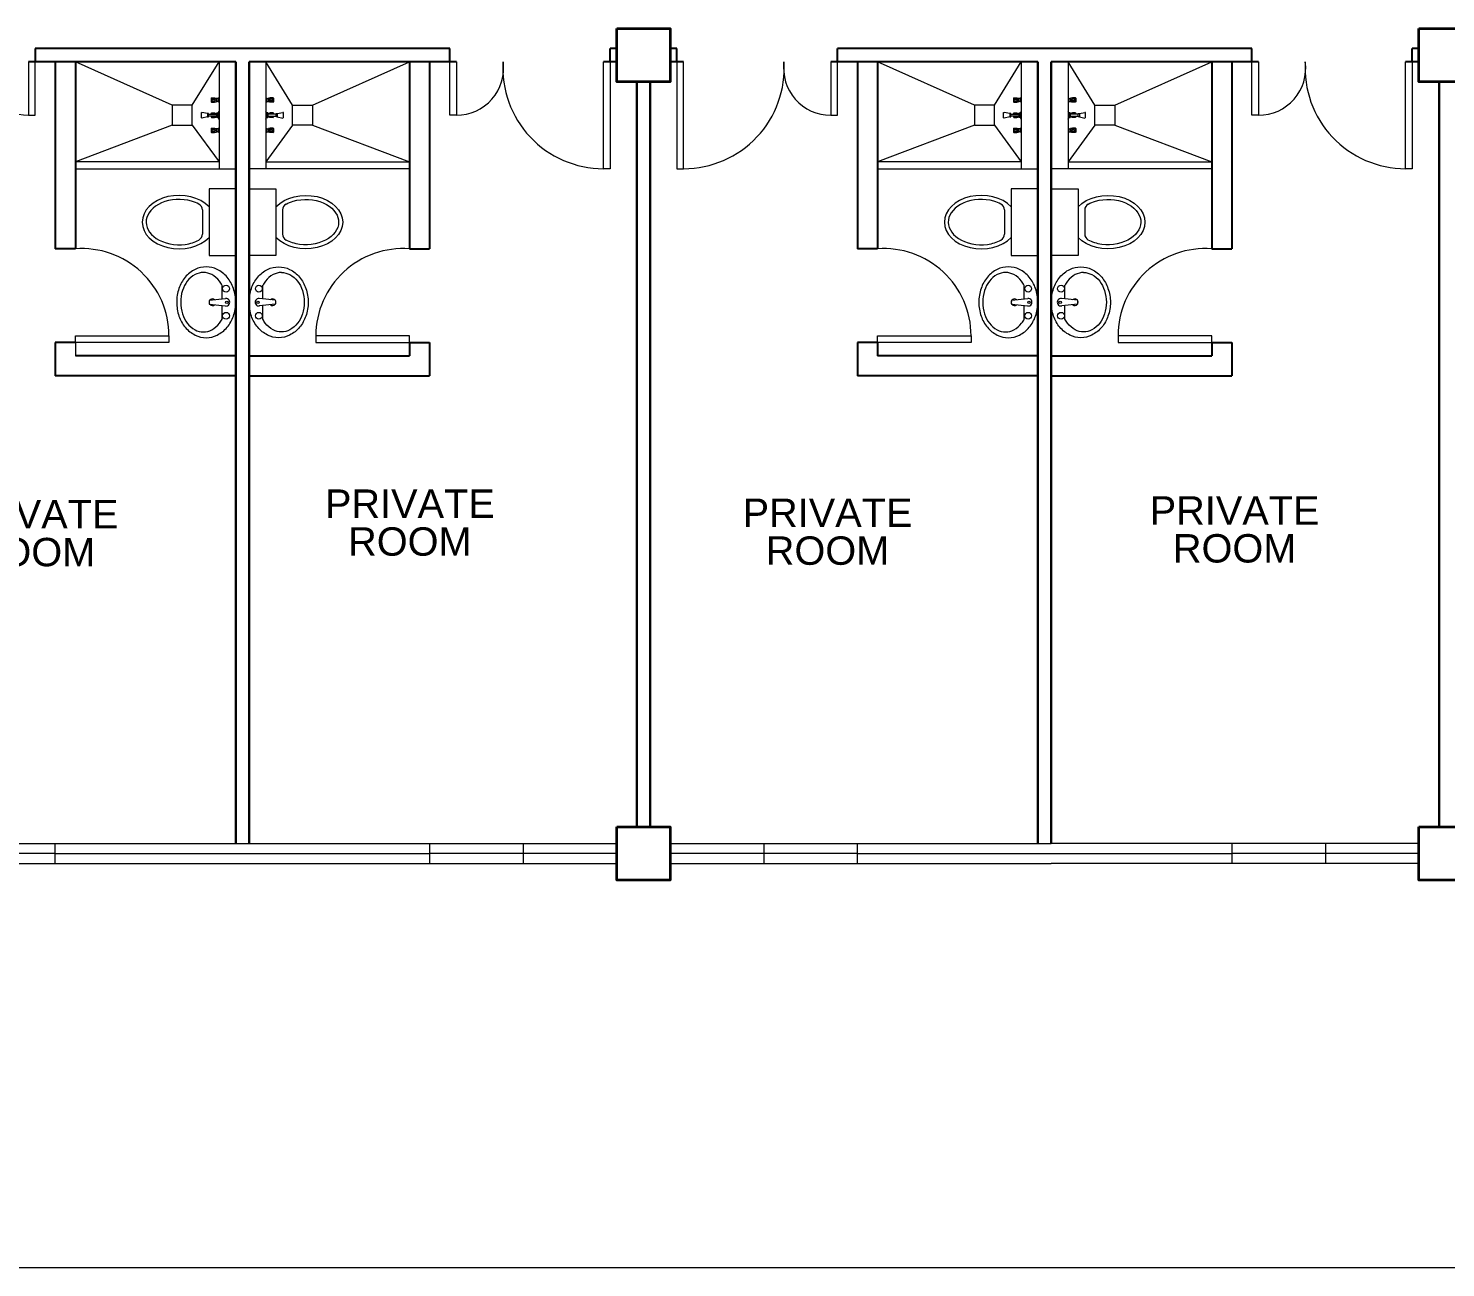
# Model space of a CAD drawing. Header units: millimetres. Extents: x -116 to 421, y 1 to 342.
# Drawn here: x -70.88 to -60.28, y 241.28 to 250.56 of the extents above; entities that cross this region are included whole.
import ezdxf

# ---------------------------------------------------------------- set-up
doc = ezdxf.new("R2010")
doc.units = ezdxf.units.MM
doc.header["$MEASUREMENT"] = 0
doc.layers.add('label', color=7, linetype='Continuous')
doc.styles.add('SWISSLT175', font='swissl.ttf', dxfattribs={"height": 0.175})

msp = doc.modelspace()

# ---------------------------------------------------------------- linework, layer by layer
at = {"color": 8, "lineweight": 25}
for p, q in [((-67.728, 250.409), (-70.828, 250.409)), ((-70.828, 250.409), (-70.828, 250.309)), ((-67.728, 250.309), (-67.728, 250.409)), ((-66.478, 250.409), (-66.528, 250.409)), ((-66.528, 250.309), (-66.528, 250.409)), ((-66.028, 250.409), (-66.078, 250.409)), ((-66.028, 250.309), (-66.028, 250.409)), ((-63.228, 250.409), (-64.828, 250.409)), ((-64.828, 250.309), (-64.828, 250.409)), ((-61.728, 250.409), (-63.328, 250.409)), ((-61.728, 250.309), (-61.728, 250.409)), ((-60.478, 250.409), (-60.528, 250.409)), ((-60.528, 250.309), (-60.528, 250.409)), ((-69.328, 250.309), (-70.878, 250.309)), ((-69.328, 244.459), (-69.328, 250.309)), ((-69.328, 250.309), (-69.328, 244.459)), ((-69.228, 244.459), (-69.228, 250.309)), ((-69.228, 250.309), (-69.228, 244.459)), ((-67.678, 250.309), (-69.228, 250.309)), ((-66.478, 250.309), (-66.578, 250.309)), ((-65.978, 250.309), (-66.078, 250.309)), ((-63.328, 250.309), (-64.878, 250.309)), ((-63.328, 244.459), (-63.328, 250.309)), ((-63.328, 250.309), (-63.328, 244.459)), ((-63.228, 244.459), (-63.228, 250.309)), ((-63.228, 250.309), (-63.228, 244.459)), ((-61.678, 250.309), (-63.228, 250.309)), ((-60.478, 250.309), (-60.578, 250.309)), ((-66.328, 244.584), (-66.328, 250.159)), ((-66.328, 250.159), (-66.328, 244.584)), ((-66.228, 244.584), (-66.228, 250.159)), ((-66.228, 250.159), (-66.228, 244.584)), ((-60.328, 244.584), (-60.328, 250.159)), ((-60.328, 250.159), (-60.328, 244.584)), ((-69.328, 247.924), (-69.328, 249.874))]:
    msp.add_line(p, q, dxfattribs=at)
at = {"color": 8, "lineweight": 25, "ltscale": 0.3}
for p, q in [((-70.678, 250.309), (-70.678, 248.909)), ((-70.528, 250.309), (-70.528, 248.909)), ((-68.028, 250.309), (-68.028, 248.909)), ((-67.878, 250.309), (-67.878, 248.909)), ((-64.678, 250.309), (-64.678, 248.909)), ((-64.528, 250.309), (-64.528, 248.909)), ((-62.028, 250.309), (-62.028, 248.909)), ((-61.878, 250.309), (-61.878, 248.909)), ((-70.528, 248.909), (-70.678, 248.909)), ((-68.028, 248.909), (-67.878, 248.909)), ((-64.528, 248.909), (-64.678, 248.909)), ((-62.028, 248.909), (-61.878, 248.909)), ((-70.678, 248.209), (-70.678, 247.959)), ((-70.528, 248.209), (-70.678, 248.209)), ((-68.028, 248.209), (-68.028, 248.109)), ((-68.028, 248.209), (-67.878, 248.209)), ((-67.878, 248.209), (-67.878, 247.959)), ((-64.678, 248.209), (-64.678, 247.959)), ((-64.528, 248.209), (-64.678, 248.209)), ((-64.528, 248.209), (-64.528, 248.109)), ((-62.028, 248.209), (-62.028, 248.109)), ((-62.028, 248.209), (-61.878, 248.209)), ((-61.878, 248.209), (-61.878, 247.959)), ((-69.328, 248.109), (-70.528, 248.109)), ((-69.228, 248.109), (-68.028, 248.109)), ((-63.328, 248.109), (-64.528, 248.109)), ((-63.228, 248.109), (-62.028, 248.109)), ((-69.328, 247.959), (-70.678, 247.959)), ((-69.228, 247.959), (-67.878, 247.959)), ((-63.328, 247.959), (-64.678, 247.959)), ((-63.228, 247.959), (-61.878, 247.959))]:
    msp.add_line(p, q, dxfattribs=at)
at = {"color": 8, "lineweight": 9}
for p, q in [((-69.453, 250.309), (-70.528, 250.309)), ((-69.453, 250.309), (-69.453, 249.509)), ((-69.103, 250.309), (-69.103, 249.509)), ((-63.453, 250.309), (-63.453, 249.509)), ((-63.103, 250.309), (-63.103, 249.509)), ((-69.512, 250.036), (-69.512, 250.01)), ((-69.512, 250.036), (-69.511, 250.036)), ((-69.512, 250.01), (-69.511, 250.01)), ((-69.511, 250.036), (-69.509, 250.04)), ((-69.511, 250.036), (-69.511, 250.01)), ((-69.511, 250.01), (-69.509, 250.006)), ((-69.509, 250.04), (-69.509, 250.006)), ((-69.509, 250.04), (-69.487, 250.04)), ((-69.509, 250.006), (-69.487, 250.006)), ((-69.5, 250.036), (-69.488, 250.036)), ((-69.5, 250.029), (-69.488, 250.029)), ((-69.5, 250.017), (-69.488, 250.017)), ((-69.5, 250.01), (-69.488, 250.01)), ((-69.487, 250.04), (-69.483, 250.037)), ((-69.487, 250.036), (-69.487, 250.029)), ((-69.487, 250.01), (-69.487, 250.017)), ((-69.487, 250.006), (-69.483, 250.009)), ((-69.481, 250.037), (-69.475, 250.037)), ((-69.481, 250.009), (-69.475, 250.009)), ((-69.475, 250.037), (-69.473, 250.036)), ((-69.475, 250.037), (-69.475, 250.009)), ((-69.475, 250.009), (-69.473, 250.01)), ((-69.473, 250.036), (-69.473, 250.01)), ((-69.461, 250.034), (-69.473, 250.034)), ((-69.461, 250.012), (-69.473, 250.012)), ((-69.454, 250.04), (-69.461, 250.037)), ((-69.461, 250.037), (-69.461, 250.009)), ((-69.454, 250.006), (-69.461, 250.009)), ((-69.454, 250.04), (-69.454, 250.006)), ((-69.454, 250.04), (-69.453, 250.04)), ((-69.454, 250.006), (-69.453, 250.006)), ((-69.453, 250.04), (-69.453, 250.006)), ((-69.103, 250.04), (-69.103, 250.006)), ((-69.103, 250.04), (-69.103, 250.006)), ((-69.103, 250.04), (-69.096, 250.037)), ((-69.103, 250.04), (-69.103, 250.04)), ((-69.103, 250.006), (-69.096, 250.009)), ((-69.103, 250.006), (-69.103, 250.006)), ((-69.096, 250.037), (-69.096, 250.009)), ((-69.096, 250.034), (-69.084, 250.034)), ((-69.096, 250.012), (-69.084, 250.012)), ((-69.082, 250.037), (-69.084, 250.036)), ((-69.084, 250.036), (-69.084, 250.01)), ((-69.082, 250.009), (-69.084, 250.01)), ((-69.082, 250.037), (-69.082, 250.009)), ((-69.076, 250.037), (-69.082, 250.037)), ((-69.076, 250.009), (-69.082, 250.009)), ((-69.07, 250.04), (-69.074, 250.037)), ((-69.07, 250.006), (-69.074, 250.009)), ((-69.048, 250.04), (-69.07, 250.04)), ((-69.07, 250.036), (-69.07, 250.029)), ((-69.07, 250.01), (-69.07, 250.017)), ((-69.048, 250.006), (-69.07, 250.006)), ((-69.057, 250.036), (-69.069, 250.036)), ((-69.057, 250.029), (-69.069, 250.029)), ((-69.057, 250.017), (-69.069, 250.017)), ((-69.057, 250.01), (-69.069, 250.01)), ((-69.048, 250.04), (-69.048, 250.006)), ((-69.046, 250.036), (-69.048, 250.04)), ((-69.046, 250.01), (-69.048, 250.006)), ((-69.046, 250.036), (-69.046, 250.01)), ((-69.045, 250.036), (-69.046, 250.036)), ((-69.045, 250.01), (-69.046, 250.01)), ((-69.045, 250.036), (-69.045, 250.01)), ((-63.512, 250.036), (-63.512, 250.01)), ((-63.512, 250.036), (-63.511, 250.036)), ((-63.512, 250.01), (-63.511, 250.01)), ((-63.511, 250.036), (-63.509, 250.04)), ((-63.511, 250.036), (-63.511, 250.01)), ((-63.511, 250.01), (-63.509, 250.006)), ((-63.509, 250.04), (-63.509, 250.006)), ((-63.509, 250.04), (-63.487, 250.04)), ((-63.509, 250.006), (-63.487, 250.006)), ((-63.5, 250.036), (-63.488, 250.036)), ((-63.5, 250.029), (-63.488, 250.029)), ((-63.5, 250.017), (-63.488, 250.017)), ((-63.5, 250.01), (-63.488, 250.01)), ((-63.487, 250.04), (-63.483, 250.037)), ((-63.487, 250.036), (-63.487, 250.029)), ((-63.487, 250.01), (-63.487, 250.017)), ((-63.487, 250.006), (-63.483, 250.009)), ((-63.481, 250.037), (-63.475, 250.037)), ((-63.481, 250.009), (-63.475, 250.009)), ((-63.475, 250.037), (-63.473, 250.036)), ((-63.475, 250.037), (-63.475, 250.009)), ((-63.475, 250.009), (-63.473, 250.01)), ((-63.473, 250.036), (-63.473, 250.01)), ((-63.461, 250.034), (-63.473, 250.034)), ((-63.461, 250.012), (-63.473, 250.012)), ((-63.454, 250.04), (-63.461, 250.037)), ((-63.461, 250.037), (-63.461, 250.009)), ((-63.454, 250.006), (-63.461, 250.009)), ((-63.454, 250.04), (-63.454, 250.006)), ((-63.454, 250.04), (-63.453, 250.04)), ((-63.454, 250.006), (-63.453, 250.006)), ((-63.453, 250.04), (-63.453, 250.006)), ((-63.103, 250.04), (-63.103, 250.006)), ((-63.103, 250.04), (-63.103, 250.006)), ((-63.103, 250.04), (-63.096, 250.037)), ((-63.103, 250.04), (-63.103, 250.04)), ((-63.103, 250.006), (-63.096, 250.009)), ((-63.103, 250.006), (-63.103, 250.006)), ((-63.096, 250.037), (-63.096, 250.009)), ((-63.096, 250.034), (-63.084, 250.034)), ((-63.096, 250.012), (-63.084, 250.012)), ((-63.082, 250.037), (-63.084, 250.036)), ((-63.084, 250.036), (-63.084, 250.01)), ((-63.082, 250.009), (-63.084, 250.01)), ((-63.082, 250.037), (-63.082, 250.009)), ((-63.076, 250.037), (-63.082, 250.037)), ((-63.076, 250.009), (-63.082, 250.009)), ((-63.07, 250.04), (-63.074, 250.037)), ((-63.07, 250.006), (-63.074, 250.009)), ((-63.048, 250.04), (-63.07, 250.04)), ((-63.07, 250.036), (-63.07, 250.029)), ((-63.07, 250.01), (-63.07, 250.017)), ((-63.048, 250.006), (-63.07, 250.006)), ((-63.057, 250.036), (-63.069, 250.036)), ((-63.057, 250.029), (-63.069, 250.029)), ((-63.057, 250.017), (-63.069, 250.017)), ((-63.057, 250.01), (-63.069, 250.01)), ((-63.048, 250.04), (-63.048, 250.006)), ((-63.046, 250.036), (-63.048, 250.04)), ((-63.046, 250.01), (-63.048, 250.006)), ((-63.046, 250.036), (-63.046, 250.01)), ((-63.045, 250.036), (-63.046, 250.036)), ((-63.045, 250.01), (-63.046, 250.01)), ((-63.045, 250.036), (-63.045, 250.01)), ((-69.585, 249.89), (-69.585, 249.929)), ((-69.539, 249.922), (-69.581, 249.93)), ((-69.539, 249.897), (-69.581, 249.888)), ((-69.531, 249.922), (-69.539, 249.922)), ((-69.539, 249.922), (-69.539, 249.897)), ((-69.539, 249.922), (-69.539, 249.897)), ((-69.539, 249.897), (-69.531, 249.897)), ((-69.531, 249.897), (-69.531, 249.922)), ((-69.531, 249.917), (-69.469, 249.917)), ((-69.469, 249.902), (-69.531, 249.902)), ((-69.512, 249.922), (-69.512, 249.917)), ((-69.512, 249.922), (-69.511, 249.922)), ((-69.512, 249.902), (-69.512, 249.896)), ((-69.512, 249.896), (-69.511, 249.896)), ((-69.511, 249.922), (-69.509, 249.926)), ((-69.511, 249.922), (-69.511, 249.917)), ((-69.511, 249.902), (-69.511, 249.896)), ((-69.511, 249.896), (-69.509, 249.893)), ((-69.509, 249.926), (-69.509, 249.917)), ((-69.509, 249.926), (-69.487, 249.926)), ((-69.509, 249.902), (-69.509, 249.893)), ((-69.509, 249.893), (-69.487, 249.893)), ((-69.5, 249.922), (-69.488, 249.922)), ((-69.5, 249.896), (-69.488, 249.896)), ((-69.487, 249.926), (-69.483, 249.924)), ((-69.487, 249.923), (-69.487, 249.917)), ((-69.487, 249.896), (-69.487, 249.902)), ((-69.487, 249.893), (-69.483, 249.895)), ((-69.481, 249.923), (-69.475, 249.923)), ((-69.481, 249.895), (-69.475, 249.895)), ((-69.475, 249.923), (-69.475, 249.917)), ((-69.475, 249.923), (-69.473, 249.923)), ((-69.475, 249.902), (-69.475, 249.895)), ((-69.475, 249.895), (-69.473, 249.896)), ((-69.473, 249.923), (-69.473, 249.917)), ((-69.469, 249.921), (-69.473, 249.921)), ((-69.473, 249.902), (-69.473, 249.896)), ((-69.469, 249.898), (-69.473, 249.898)), ((-69.469, 249.892), (-69.469, 249.927)), ((-69.469, 249.927), (-69.459, 249.927)), ((-69.469, 249.917), (-69.469, 249.902)), ((-69.459, 249.892), (-69.469, 249.892)), ((-69.459, 249.927), (-69.453, 249.938)), ((-69.459, 249.892), (-69.459, 249.927)), ((-69.459, 249.927), (-69.459, 249.892)), ((-69.453, 249.88), (-69.459, 249.892)), ((-69.453, 249.938), (-69.453, 249.88)), ((-69.098, 249.927), (-69.103, 249.938)), ((-69.103, 249.938), (-69.103, 249.88)), ((-69.103, 249.88), (-69.098, 249.892)), ((-69.098, 249.892), (-69.098, 249.927)), ((-69.088, 249.927), (-69.098, 249.927)), ((-69.098, 249.927), (-69.098, 249.892)), ((-69.098, 249.892), (-69.088, 249.892)), ((-69.088, 249.892), (-69.088, 249.927)), ((-69.088, 249.921), (-69.084, 249.921)), ((-69.026, 249.917), (-69.088, 249.917)), ((-69.088, 249.917), (-69.088, 249.902)), ((-69.088, 249.902), (-69.026, 249.902)), ((-69.088, 249.898), (-69.084, 249.898)), ((-69.084, 249.923), (-69.084, 249.917)), ((-69.082, 249.923), (-69.084, 249.923)), ((-69.084, 249.902), (-69.084, 249.896)), ((-69.082, 249.895), (-69.084, 249.896)), ((-69.082, 249.923), (-69.082, 249.917)), ((-69.076, 249.923), (-69.082, 249.923)), ((-69.082, 249.902), (-69.082, 249.895)), ((-69.076, 249.895), (-69.082, 249.895)), ((-69.07, 249.926), (-69.074, 249.924)), ((-69.07, 249.893), (-69.074, 249.895)), ((-69.048, 249.926), (-69.07, 249.926)), ((-69.07, 249.923), (-69.07, 249.917)), ((-69.07, 249.896), (-69.07, 249.902)), ((-69.048, 249.893), (-69.07, 249.893)), ((-69.057, 249.922), (-69.069, 249.922)), ((-69.057, 249.896), (-69.069, 249.896)), ((-69.048, 249.926), (-69.048, 249.917)), ((-69.046, 249.922), (-69.048, 249.926)), ((-69.048, 249.902), (-69.048, 249.893)), ((-69.046, 249.896), (-69.048, 249.893)), ((-69.046, 249.922), (-69.046, 249.917)), ((-69.045, 249.922), (-69.046, 249.922)), ((-69.046, 249.902), (-69.046, 249.896)), ((-69.045, 249.896), (-69.046, 249.896)), ((-69.045, 249.922), (-69.045, 249.917)), ((-69.045, 249.902), (-69.045, 249.896)), ((-69.026, 249.922), (-69.018, 249.922)), ((-69.026, 249.897), (-69.026, 249.922)), ((-69.018, 249.897), (-69.026, 249.897)), ((-69.018, 249.922), (-68.976, 249.93)), ((-69.018, 249.922), (-69.018, 249.897)), ((-69.018, 249.922), (-69.018, 249.897)), ((-69.018, 249.897), (-68.976, 249.888)), ((-68.972, 249.89), (-68.972, 249.929)), ((-63.585, 249.89), (-63.585, 249.929)), ((-63.539, 249.922), (-63.581, 249.93)), ((-63.539, 249.897), (-63.581, 249.888)), ((-63.531, 249.922), (-63.539, 249.922)), ((-63.539, 249.922), (-63.539, 249.897)), ((-63.539, 249.922), (-63.539, 249.897)), ((-63.539, 249.897), (-63.531, 249.897)), ((-63.531, 249.897), (-63.531, 249.922)), ((-63.531, 249.917), (-63.469, 249.917)), ((-63.469, 249.902), (-63.531, 249.902)), ((-63.512, 249.922), (-63.512, 249.917)), ((-63.512, 249.922), (-63.511, 249.922)), ((-63.512, 249.902), (-63.512, 249.896)), ((-63.512, 249.896), (-63.511, 249.896)), ((-63.511, 249.922), (-63.509, 249.926)), ((-63.511, 249.922), (-63.511, 249.917)), ((-63.511, 249.902), (-63.511, 249.896)), ((-63.511, 249.896), (-63.509, 249.893)), ((-63.509, 249.926), (-63.509, 249.917)), ((-63.509, 249.926), (-63.487, 249.926)), ((-63.509, 249.902), (-63.509, 249.893)), ((-63.509, 249.893), (-63.487, 249.893)), ((-63.5, 249.922), (-63.488, 249.922)), ((-63.5, 249.896), (-63.488, 249.896)), ((-63.487, 249.926), (-63.483, 249.924)), ((-63.487, 249.923), (-63.487, 249.917)), ((-63.487, 249.896), (-63.487, 249.902)), ((-63.487, 249.893), (-63.483, 249.895)), ((-63.481, 249.923), (-63.475, 249.923)), ((-63.481, 249.895), (-63.475, 249.895)), ((-63.475, 249.923), (-63.475, 249.917)), ((-63.475, 249.923), (-63.473, 249.923)), ((-63.475, 249.902), (-63.475, 249.895)), ((-63.475, 249.895), (-63.473, 249.896)), ((-63.473, 249.923), (-63.473, 249.917)), ((-63.469, 249.921), (-63.473, 249.921)), ((-63.473, 249.902), (-63.473, 249.896)), ((-63.469, 249.898), (-63.473, 249.898)), ((-63.469, 249.892), (-63.469, 249.927)), ((-63.469, 249.927), (-63.459, 249.927)), ((-63.469, 249.917), (-63.469, 249.902)), ((-63.459, 249.892), (-63.469, 249.892)), ((-63.459, 249.927), (-63.453, 249.938)), ((-63.459, 249.892), (-63.459, 249.927)), ((-63.459, 249.927), (-63.459, 249.892)), ((-63.453, 249.88), (-63.459, 249.892)), ((-63.453, 249.938), (-63.453, 249.88)), ((-63.098, 249.927), (-63.103, 249.938)), ((-63.103, 249.938), (-63.103, 249.88)), ((-63.103, 249.88), (-63.098, 249.892)), ((-63.098, 249.892), (-63.098, 249.927)), ((-63.088, 249.927), (-63.098, 249.927)), ((-63.098, 249.927), (-63.098, 249.892)), ((-63.098, 249.892), (-63.088, 249.892)), ((-63.088, 249.892), (-63.088, 249.927)), ((-63.088, 249.921), (-63.084, 249.921)), ((-63.026, 249.917), (-63.088, 249.917)), ((-63.088, 249.917), (-63.088, 249.902)), ((-63.088, 249.902), (-63.026, 249.902)), ((-63.088, 249.898), (-63.084, 249.898)), ((-63.084, 249.923), (-63.084, 249.917)), ((-63.082, 249.923), (-63.084, 249.923)), ((-63.084, 249.902), (-63.084, 249.896)), ((-63.082, 249.895), (-63.084, 249.896)), ((-63.082, 249.923), (-63.082, 249.917)), ((-63.076, 249.923), (-63.082, 249.923)), ((-63.082, 249.902), (-63.082, 249.895)), ((-63.076, 249.895), (-63.082, 249.895)), ((-63.07, 249.926), (-63.074, 249.924)), ((-63.07, 249.893), (-63.074, 249.895)), ((-63.048, 249.926), (-63.07, 249.926)), ((-63.07, 249.923), (-63.07, 249.917)), ((-63.07, 249.896), (-63.07, 249.902)), ((-63.048, 249.893), (-63.07, 249.893)), ((-63.057, 249.922), (-63.069, 249.922)), ((-63.057, 249.896), (-63.069, 249.896)), ((-63.048, 249.926), (-63.048, 249.917)), ((-63.046, 249.922), (-63.048, 249.926)), ((-63.048, 249.902), (-63.048, 249.893)), ((-63.046, 249.896), (-63.048, 249.893)), ((-63.046, 249.922), (-63.046, 249.917)), ((-63.045, 249.922), (-63.046, 249.922)), ((-63.046, 249.902), (-63.046, 249.896)), ((-63.045, 249.896), (-63.046, 249.896)), ((-63.045, 249.922), (-63.045, 249.917)), ((-63.045, 249.902), (-63.045, 249.896)), ((-63.026, 249.922), (-63.018, 249.922)), ((-63.026, 249.897), (-63.026, 249.922)), ((-63.018, 249.897), (-63.026, 249.897)), ((-63.018, 249.922), (-62.976, 249.93)), ((-63.018, 249.922), (-63.018, 249.897)), ((-63.018, 249.922), (-63.018, 249.897)), ((-63.018, 249.897), (-62.976, 249.888)), ((-62.972, 249.89), (-62.972, 249.929)), ((-69.512, 249.809), (-69.511, 249.809)), ((-69.512, 249.809), (-69.512, 249.783)), ((-69.512, 249.783), (-69.511, 249.783)), ((-69.511, 249.809), (-69.509, 249.812)), ((-69.511, 249.809), (-69.511, 249.783)), ((-69.511, 249.783), (-69.509, 249.779)), ((-69.509, 249.812), (-69.487, 249.812)), ((-69.509, 249.812), (-69.509, 249.779)), ((-69.509, 249.779), (-69.487, 249.779)), ((-69.5, 249.809), (-69.488, 249.809)), ((-69.5, 249.802), (-69.488, 249.802)), ((-69.5, 249.79), (-69.488, 249.79)), ((-69.5, 249.783), (-69.488, 249.783)), ((-69.487, 249.812), (-69.483, 249.81)), ((-69.487, 249.809), (-69.487, 249.802)), ((-69.487, 249.782), (-69.487, 249.79)), ((-69.487, 249.779), (-69.483, 249.781)), ((-69.481, 249.81), (-69.475, 249.81)), ((-69.481, 249.782), (-69.475, 249.782)), ((-69.475, 249.81), (-69.475, 249.782)), ((-69.475, 249.81), (-69.473, 249.809)), ((-69.475, 249.782), (-69.473, 249.782)), ((-69.473, 249.809), (-69.473, 249.782)), ((-69.461, 249.807), (-69.473, 249.807)), ((-69.461, 249.784), (-69.473, 249.784)), ((-69.454, 249.813), (-69.461, 249.809)), ((-69.461, 249.809), (-69.461, 249.782)), ((-69.454, 249.779), (-69.461, 249.782)), ((-69.454, 249.813), (-69.453, 249.813)), ((-69.454, 249.813), (-69.454, 249.779)), ((-69.454, 249.779), (-69.453, 249.779)), ((-69.453, 249.813), (-69.453, 249.779)), ((-69.103, 249.813), (-69.103, 249.813)), ((-69.103, 249.813), (-69.096, 249.809)), ((-69.103, 249.813), (-69.103, 249.779)), ((-69.103, 249.813), (-69.103, 249.779)), ((-69.103, 249.779), (-69.096, 249.782)), ((-69.103, 249.779), (-69.103, 249.779)), ((-69.096, 249.809), (-69.096, 249.782)), ((-69.096, 249.807), (-69.084, 249.807)), ((-69.096, 249.784), (-69.084, 249.784)), ((-69.082, 249.81), (-69.084, 249.809)), ((-69.084, 249.809), (-69.084, 249.782)), ((-69.082, 249.782), (-69.084, 249.782)), ((-69.076, 249.81), (-69.082, 249.81)), ((-69.082, 249.81), (-69.082, 249.782)), ((-69.076, 249.782), (-69.082, 249.782)), ((-69.07, 249.812), (-69.074, 249.81)), ((-69.07, 249.779), (-69.074, 249.781)), ((-69.048, 249.812), (-69.07, 249.812)), ((-69.07, 249.809), (-69.07, 249.802)), ((-69.07, 249.782), (-69.07, 249.79)), ((-69.048, 249.779), (-69.07, 249.779)), ((-69.057, 249.809), (-69.069, 249.809)), ((-69.057, 249.802), (-69.069, 249.802)), ((-69.057, 249.79), (-69.069, 249.79)), ((-69.057, 249.783), (-69.069, 249.783)), ((-69.046, 249.809), (-69.048, 249.812)), ((-69.048, 249.812), (-69.048, 249.779)), ((-69.046, 249.783), (-69.048, 249.779)), ((-69.045, 249.809), (-69.046, 249.809)), ((-69.046, 249.809), (-69.046, 249.783)), ((-69.045, 249.783), (-69.046, 249.783)), ((-69.045, 249.809), (-69.045, 249.783)), ((-63.512, 249.809), (-63.511, 249.809)), ((-63.512, 249.809), (-63.512, 249.783)), ((-63.512, 249.783), (-63.511, 249.783)), ((-63.511, 249.809), (-63.509, 249.812)), ((-63.511, 249.809), (-63.511, 249.783)), ((-63.511, 249.783), (-63.509, 249.779)), ((-63.509, 249.812), (-63.487, 249.812)), ((-63.509, 249.812), (-63.509, 249.779)), ((-63.509, 249.779), (-63.487, 249.779)), ((-63.5, 249.809), (-63.488, 249.809)), ((-63.5, 249.802), (-63.488, 249.802)), ((-63.5, 249.79), (-63.488, 249.79)), ((-63.5, 249.783), (-63.488, 249.783)), ((-63.487, 249.812), (-63.483, 249.81)), ((-63.487, 249.809), (-63.487, 249.802)), ((-63.487, 249.782), (-63.487, 249.79)), ((-63.487, 249.779), (-63.483, 249.781)), ((-63.481, 249.81), (-63.475, 249.81)), ((-63.481, 249.782), (-63.475, 249.782)), ((-63.475, 249.81), (-63.475, 249.782)), ((-63.475, 249.81), (-63.473, 249.809)), ((-63.475, 249.782), (-63.473, 249.782)), ((-63.473, 249.809), (-63.473, 249.782)), ((-63.461, 249.807), (-63.473, 249.807)), ((-63.461, 249.784), (-63.473, 249.784)), ((-63.454, 249.813), (-63.461, 249.809)), ((-63.461, 249.809), (-63.461, 249.782)), ((-63.454, 249.779), (-63.461, 249.782)), ((-63.454, 249.813), (-63.453, 249.813)), ((-63.454, 249.813), (-63.454, 249.779)), ((-63.454, 249.779), (-63.453, 249.779)), ((-63.453, 249.813), (-63.453, 249.779)), ((-63.103, 249.813), (-63.103, 249.813)), ((-63.103, 249.813), (-63.096, 249.809)), ((-63.103, 249.813), (-63.103, 249.779)), ((-63.103, 249.813), (-63.103, 249.779)), ((-63.103, 249.779), (-63.096, 249.782)), ((-63.103, 249.779), (-63.103, 249.779)), ((-63.096, 249.809), (-63.096, 249.782)), ((-63.096, 249.807), (-63.084, 249.807)), ((-63.096, 249.784), (-63.084, 249.784)), ((-63.082, 249.81), (-63.084, 249.809)), ((-63.084, 249.809), (-63.084, 249.782)), ((-63.082, 249.782), (-63.084, 249.782)), ((-63.076, 249.81), (-63.082, 249.81)), ((-63.082, 249.81), (-63.082, 249.782)), ((-63.076, 249.782), (-63.082, 249.782)), ((-63.07, 249.812), (-63.074, 249.81)), ((-63.07, 249.779), (-63.074, 249.781)), ((-63.048, 249.812), (-63.07, 249.812)), ((-63.07, 249.809), (-63.07, 249.802)), ((-63.07, 249.782), (-63.07, 249.79)), ((-63.048, 249.779), (-63.07, 249.779)), ((-63.057, 249.809), (-63.069, 249.809)), ((-63.057, 249.802), (-63.069, 249.802)), ((-63.057, 249.79), (-63.069, 249.79)), ((-63.057, 249.783), (-63.069, 249.783)), ((-63.046, 249.809), (-63.048, 249.812)), ((-63.048, 249.812), (-63.048, 249.779)), ((-63.046, 249.783), (-63.048, 249.779)), ((-63.045, 249.809), (-63.046, 249.809)), ((-63.046, 249.809), (-63.046, 249.783)), ((-63.045, 249.783), (-63.046, 249.783)), ((-63.045, 249.809), (-63.045, 249.783)), ((-69.328, 249.359), (-69.528, 249.359)), ((-69.528, 249.359), (-69.528, 248.859)), ((-69.328, 248.859), (-69.328, 249.359)), ((-69.228, 249.359), (-69.028, 249.359)), ((-69.228, 248.859), (-69.228, 249.359)), ((-69.028, 249.359), (-69.028, 248.859)), ((-63.328, 249.359), (-63.528, 249.359)), ((-63.528, 249.359), (-63.528, 248.859)), ((-63.328, 248.859), (-63.328, 249.359)), ((-63.228, 249.359), (-63.028, 249.359)), ((-63.228, 248.859), (-63.228, 249.359)), ((-63.028, 249.359), (-63.028, 248.859)), ((-69.578, 249.2), (-69.578, 249.019)), ((-68.978, 249.2), (-68.978, 249.019)), ((-63.578, 249.2), (-63.578, 249.019)), ((-62.978, 249.2), (-62.978, 249.019)), ((-69.528, 248.859), (-69.328, 248.859)), ((-69.028, 248.859), (-69.228, 248.859)), ((-63.528, 248.859), (-63.328, 248.859)), ((-63.028, 248.859), (-63.228, 248.859)), ((-69.43, 248.534), (-69.43, 248.636)), ((-69.126, 248.534), (-69.126, 248.636)), ((-63.43, 248.534), (-63.43, 248.636)), ((-63.126, 248.534), (-63.126, 248.636)), ((-69.526, 248.524), (-69.404, 248.537)), ((-69.526, 248.495), (-69.404, 248.482)), ((-69.03, 248.524), (-69.152, 248.537)), ((-69.03, 248.495), (-69.152, 248.482)), ((-63.526, 248.524), (-63.404, 248.537)), ((-63.526, 248.495), (-63.404, 248.482)), ((-63.228, 248.559), (-63.228, 246.459)), ((-63.03, 248.524), (-63.152, 248.537)), ((-63.03, 248.495), (-63.152, 248.482)), ((-72.078, 244.459), (-69.328, 244.459)), ((-70.678, 244.384), (-72.078, 244.384)), ((-70.678, 244.309), (-70.678, 244.459)), ((-70.678, 244.384), (-67.878, 244.384)), ((-69.328, 244.459), (-69.228, 244.459)), ((-69.228, 244.459), (-66.478, 244.459)), ((-67.878, 244.459), (-67.878, 244.309)), ((-66.478, 244.384), (-67.878, 244.384)), ((-67.178, 244.459), (-67.178, 244.309)), ((-66.478, 244.309), (-66.478, 244.459)), ((-66.078, 244.459), (-63.328, 244.459)), ((-66.078, 244.459), (-66.078, 244.309)), ((-64.678, 244.384), (-66.078, 244.384)), ((-65.378, 244.459), (-65.378, 244.309)), ((-64.678, 244.309), (-64.678, 244.459)), ((-64.678, 244.384), (-61.878, 244.384)), ((-63.328, 244.459), (-63.228, 244.459)), ((-60.478, 244.459), (-63.228, 244.459)), ((-61.878, 244.459), (-61.878, 244.309)), ((-60.478, 244.384), (-61.878, 244.384)), ((-61.178, 244.459), (-61.178, 244.309)), ((-60.478, 244.309), (-60.478, 244.459)), ((-72.078, 244.309), (-69.228, 244.309)), ((-69.328, 244.309), (-66.478, 244.309)), ((-66.078, 244.309), (-63.228, 244.309)), ((-60.478, 244.309), (-63.228, 244.309)), ((-56.728, 241.284), (-72.053, 241.284))]:
    msp.add_line(p, q, dxfattribs=at)
at = {"color": 8, "lineweight": 9, "ltscale": 0.3}
for p, q in [((-69.803, 249.984), (-70.528, 250.309)), ((-69.653, 249.984), (-69.453, 250.309)), ((-68.903, 249.984), (-69.103, 250.309)), ((-68.753, 249.984), (-68.028, 250.309)), ((-63.803, 249.984), (-64.528, 250.309)), ((-63.653, 249.984), (-63.453, 250.309)), ((-62.903, 249.984), (-63.103, 250.309)), ((-62.753, 249.984), (-62.028, 250.309)), ((-69.803, 249.834), (-70.528, 249.559)), ((-69.653, 249.834), (-69.453, 249.559)), ((-68.903, 249.834), (-69.103, 249.559)), ((-68.753, 249.834), (-68.028, 249.559)), ((-63.803, 249.834), (-64.528, 249.559)), ((-63.653, 249.834), (-63.453, 249.559)), ((-62.903, 249.834), (-63.103, 249.559)), ((-62.753, 249.834), (-62.028, 249.559))]:
    msp.add_line(p, q, dxfattribs=at)
at = {"color": 8, "lineweight": 13, "ltscale": 0.3}
msp.add_line((-70.528, 248.209), (-70.528, 248.109), dxfattribs=at)
at = {"color": 8, "lineweight": 35}
for points in [[(-66.478, 250.559), (-66.078, 250.559), (-66.078, 250.159), (-66.478, 250.159)], [(-60.478, 250.559), (-60.078, 250.559), (-60.078, 250.159), (-60.478, 250.159)], [(-66.478, 244.584), (-66.078, 244.584), (-66.078, 244.184), (-66.478, 244.184)], [(-60.478, 244.584), (-60.078, 244.584), (-60.078, 244.184), (-60.478, 244.184)]]:
    msp.add_lwpolyline(points, close=True, dxfattribs=at)
at = {"color": 8, "lineweight": 13, "ltscale": 0.03}
for points in [[(-70.828, 250.309), (-70.878, 250.309), (-70.878, 249.909), (-70.828, 249.909)], [(-67.728, 250.309), (-67.678, 250.309), (-67.678, 249.909), (-67.728, 249.909)], [(-66.578, 250.309), (-66.528, 250.309), (-66.528, 249.509), (-66.578, 249.509)], [(-65.978, 250.309), (-66.028, 250.309), (-66.028, 249.509), (-65.978, 249.509)], [(-64.828, 250.309), (-64.878, 250.309), (-64.878, 249.909), (-64.828, 249.909)], [(-61.728, 250.309), (-61.678, 250.309), (-61.678, 249.909), (-61.728, 249.909)], [(-60.578, 250.309), (-60.528, 250.309), (-60.528, 249.509), (-60.578, 249.509)], [(-70.528, 248.209), (-70.528, 248.259), (-69.828, 248.259), (-69.828, 248.209)], [(-68.028, 248.209), (-68.028, 248.259), (-68.728, 248.259), (-68.728, 248.209)], [(-64.528, 248.209), (-64.528, 248.259), (-63.828, 248.259), (-63.828, 248.209)], [(-62.028, 248.209), (-62.028, 248.259), (-62.728, 248.259), (-62.728, 248.209)]]:
    msp.add_lwpolyline(points, close=True, dxfattribs=at)
at = {"color": 8, "lineweight": 9, "ltscale": 0.03}
for points in [[(-69.653, 249.834), (-69.653, 249.984), (-69.803, 249.984), (-69.803, 249.834)], [(-68.903, 249.834), (-68.903, 249.984), (-68.753, 249.984), (-68.753, 249.834)], [(-63.653, 249.834), (-63.653, 249.984), (-63.803, 249.984), (-63.803, 249.834)], [(-62.903, 249.834), (-62.903, 249.984), (-62.753, 249.984), (-62.753, 249.834)]]:
    msp.add_lwpolyline(points, close=True, dxfattribs=at)
at = {"color": 8, "lineweight": 9, "ltscale": 0.3}
for points in [[(-69.453, 249.559), (-70.528, 249.559), (-70.528, 249.509), (-69.328, 249.509), (-69.328, 249.509)], [(-69.103, 249.559), (-68.028, 249.559), (-68.028, 249.509), (-69.228, 249.509), (-69.228, 249.509)], [(-63.453, 249.559), (-64.528, 249.559), (-64.528, 249.509), (-63.328, 249.509), (-63.328, 249.509)], [(-63.103, 249.559), (-62.028, 249.559), (-62.028, 249.509), (-63.228, 249.509), (-63.228, 249.509)]]:
    msp.add_lwpolyline(points, dxfattribs=at)
at = {"color": 8, "lineweight": 9}
for points in [[(-69.549, 248.774, 0.11576), (-69.632, 248.755, 0.104047), (-69.706, 248.697, 0.090875), (-69.753, 248.613, 0.083344), (-69.77, 248.509, 0.083344), (-69.753, 248.406, 0.090875), (-69.706, 248.322, 0.104047), (-69.632, 248.264, 0.11576), (-69.549, 248.244, 0.11576), (-69.467, 248.264, 0.104047), (-69.393, 248.322, 0.090875), (-69.346, 248.406, 0.083344), (-69.328, 248.509, 0.083344), (-69.346, 248.613, 0.090875), (-69.393, 248.697, 0.104047), (-69.467, 248.755, 0.11576)], [(-69.007, 248.774, -0.11576), (-68.925, 248.755, -0.104047), (-68.851, 248.697, -0.090875), (-68.804, 248.613, -0.083344), (-68.786, 248.509, -0.083344), (-68.804, 248.406, -0.090875), (-68.851, 248.322, -0.104047), (-68.925, 248.264, -0.11576), (-69.007, 248.244, -0.11576), (-69.09, 248.264, -0.104047), (-69.164, 248.322, -0.090875), (-69.211, 248.406, -0.083344), (-69.228, 248.509, -0.083344), (-69.211, 248.613, -0.090875), (-69.164, 248.697, -0.104047), (-69.09, 248.755, -0.11576)], [(-63.549, 248.774, 0.11576), (-63.632, 248.755, 0.104047), (-63.706, 248.697, 0.090875), (-63.753, 248.613, 0.083344), (-63.77, 248.509, 0.083344), (-63.753, 248.406, 0.090875), (-63.706, 248.322, 0.104047), (-63.632, 248.264, 0.11576), (-63.549, 248.244, 0.11576), (-63.467, 248.264, 0.104047), (-63.393, 248.322, 0.090875), (-63.346, 248.406, 0.083344), (-63.328, 248.509, 0.083344), (-63.346, 248.613, 0.090875), (-63.393, 248.697, 0.104047), (-63.467, 248.755, 0.11576)], [(-63.007, 248.774, -0.11576), (-62.925, 248.755, -0.104047), (-62.851, 248.697, -0.090875), (-62.804, 248.613, -0.083344), (-62.786, 248.509, -0.083344), (-62.804, 248.406, -0.090875), (-62.851, 248.322, -0.104047), (-62.925, 248.264, -0.11576), (-63.007, 248.244, -0.11576), (-63.09, 248.264, -0.104047), (-63.164, 248.322, -0.090875), (-63.211, 248.406, -0.083344), (-63.228, 248.509, -0.083344), (-63.211, 248.613, -0.090875), (-63.164, 248.697, -0.104047), (-63.09, 248.755, -0.11576)]]:
    msp.add_lwpolyline(points, format="xyb", close=True, dxfattribs=at)
for points in [[(-69.57, 248.732, 0.124838), (-69.633, 248.716, 0.105788), (-69.691, 248.667, 0.086697), (-69.727, 248.597, 0.076776), (-69.74, 248.509, 0.076776), (-69.727, 248.422, 0.086697), (-69.691, 248.352, 0.105788), (-69.633, 248.303, 0.124838), (-69.57, 248.287, 0.124838), (-69.508, 248.303, 0.105788), (-69.45, 248.352, 0.040067), (-69.43, 248.383), (-69.43, 248.485, 0.040067)], [(-68.986, 248.732, -0.124838), (-68.924, 248.716, -0.105788), (-68.866, 248.667, -0.086697), (-68.83, 248.597, -0.076776), (-68.816, 248.509, -0.076776), (-68.83, 248.422, -0.086697), (-68.866, 248.352, -0.105788), (-68.924, 248.303, -0.124838), (-68.986, 248.287, -0.124838), (-69.049, 248.303, -0.105788), (-69.107, 248.352, -0.040067), (-69.126, 248.383), (-69.126, 248.485, -0.040067)], [(-63.57, 248.732, 0.124838), (-63.633, 248.716, 0.105788), (-63.691, 248.667, 0.086697), (-63.727, 248.597, 0.076776), (-63.74, 248.509, 0.076776), (-63.727, 248.422, 0.086697), (-63.691, 248.352, 0.105788), (-63.633, 248.303, 0.124838), (-63.57, 248.287, 0.124838), (-63.508, 248.303, 0.105788), (-63.45, 248.352, 0.040067), (-63.43, 248.383), (-63.43, 248.485, 0.040067)], [(-62.986, 248.732, -0.124838), (-62.924, 248.716, -0.105788), (-62.866, 248.667, -0.086697), (-62.83, 248.597, -0.076776), (-62.816, 248.509, -0.076776), (-62.83, 248.422, -0.086697), (-62.866, 248.352, -0.105788), (-62.924, 248.303, -0.124838), (-62.986, 248.287, -0.124838), (-63.049, 248.303, -0.105788), (-63.107, 248.352, -0.040067), (-63.126, 248.383), (-63.126, 248.485, -0.040067)]]:
    msp.add_lwpolyline(points, format="xyb", dxfattribs=at)
for centre, radius in [((-69.401, 248.611), 0.0255), ((-69.155, 248.611), 0.0255), ((-63.401, 248.611), 0.0255), ((-63.155, 248.611), 0.0255), ((-69.395, 248.509), 0.0095), ((-69.162, 248.509), 0.0095), ((-63.395, 248.509), 0.0095), ((-63.162, 248.509), 0.0095), ((-69.401, 248.408), 0.0255), ((-69.155, 248.408), 0.0255), ((-63.401, 248.408), 0.0255), ((-63.155, 248.408), 0.0255)]:
    msp.add_circle(centre, radius, dxfattribs=at)
at = {"color": 8, "lineweight": 13, "ltscale": 0.03}
for centre, radius, start, end in [((-70.878, 250.262), 0.353, 172.3719, 270), ((-67.678, 250.262), 0.353, 270, 7.6281), ((-66.578, 250.261), 0.752, 176.3048, 270), ((-65.978, 250.261), 0.752, 270, 3.6952), ((-64.878, 250.262), 0.353, 172.3719, 270), ((-61.678, 250.262), 0.353, 270, 7.6281), ((-60.578, 250.261), 0.752, 176.3048, 270), ((-70.48, 248.259), 0.652, 0, 94.2422), ((-68.077, 248.259), 0.652, 85.7578, 180), ((-64.48, 248.259), 0.652, 0, 94.2422), ((-62.077, 248.259), 0.652, 85.7578, 180)]:
    msp.add_arc(centre, radius, start, end, dxfattribs=at)
at = {"color": 8, "lineweight": 9}
for centre, radius, start, end in [((-69.628, 249.2), 0.05, 0, 61.8499), ((-68.928, 249.2), 0.05, 118.1501, 180), ((-63.628, 249.2), 0.05, 0, 61.8499), ((-62.928, 249.2), 0.05, 118.1501, 180), ((-69.628, 249.019), 0.05, 298.0084, 360), ((-68.928, 249.019), 0.05, 180, 241.9916), ((-63.628, 249.019), 0.05, 298.0084, 360), ((-62.928, 249.019), 0.05, 180, 241.9916), ((-69.57, 248.601), 0.131, 61.5364, 90), ((-69.594, 248.557), 0.181, 37.3815, 61.5364), ((-68.963, 248.557), 0.181, 118.4636, 142.6185), ((-68.986, 248.601), 0.131, 90, 118.4636), ((-63.57, 248.601), 0.131, 61.5364, 90), ((-63.594, 248.557), 0.181, 37.3815, 61.5364), ((-62.963, 248.557), 0.181, 118.4636, 142.6185), ((-62.986, 248.601), 0.131, 90, 118.4636), ((-69.632, 248.528), 0.228, 28.2037, 37.3815), ((-68.925, 248.528), 0.228, 142.6185, 151.7963), ((-63.632, 248.528), 0.228, 28.2037, 37.3815), ((-62.925, 248.528), 0.228, 142.6185, 151.7963), ((-69.503, 248.509), 0.025, 161.3793, 198.6207), ((-69.433, 248.509), 0.0948, 171.2026, 188.7974), ((-69.503, 248.509), 0.025, 48.7978, 143.6932), ((-69.503, 248.509), 0.025, 216.3068, 311.2022), ((-69.401, 248.509), 0.028, 263.7545, 96.2455), ((-69.155, 248.509), 0.028, 83.7545, 276.2455), ((-69.053, 248.509), 0.025, 36.3068, 131.2022), ((-69.053, 248.509), 0.025, 228.7978, 323.6932), ((-69.124, 248.509), 0.0948, 351.2026, 8.7974), ((-69.053, 248.509), 0.025, 341.3793, 18.6207), ((-63.503, 248.509), 0.025, 161.3793, 198.6207), ((-63.433, 248.509), 0.0948, 171.2026, 188.7974), ((-63.503, 248.509), 0.025, 48.7978, 143.6932), ((-63.503, 248.509), 0.025, 216.3068, 311.2022), ((-63.401, 248.509), 0.028, 263.7545, 96.2455), ((-63.155, 248.509), 0.028, 83.7545, 276.2455), ((-63.053, 248.509), 0.025, 36.3068, 131.2022), ((-63.053, 248.509), 0.025, 228.7978, 323.6932), ((-63.124, 248.509), 0.0948, 351.2026, 8.7974), ((-63.053, 248.509), 0.025, 341.3793, 18.6207)]:
    msp.add_arc(centre, radius, start, end, dxfattribs=at)
for centre, major_axis, ratio, start_param, end_param in [((-69.499, 250.049), (0.00896, 0.00896), 1, 3.15309, 3.864175), ((-69.504, 250.023), (0.00268, 0.00268), 1, 1.643677, 3.068487), ((-69.499, 249.997), (-0.00896, 0.00896), 1, -0.722807, -0.011722), ((-69.499, 250.019), (0.00738, 0.00738), 1, 0.858879, 1.643677), ((-69.499, 250.027), (-0.00738, 0.00738), 1, 1.497691, 2.282489), ((-69.488, 250.04), (-0.00268, 0.00268), 1, 2.356082, 2.983721), ((-69.488, 250.025), (0.00268, 0.00268), 1, 0.157647, 0.785286), ((-69.488, 250.021), (0.00268, 0.00268), 1, 3.926878, 4.554518), ((-69.488, 250.006), (-0.00268, 0.00268), 1, -1.41315, -0.785511), ((-69.493, 250.018), (-0.00887, 0.00887), 1, 4.509022, 4.870036), ((-69.493, 250.028), (-0.00887, 0.00887), 1, 2.983721, 3.344735), ((-69.494, 250.051), (-0.0118, 0.0118), 1, 2.876824, 3.009049), ((-69.494, 249.995), (0.0118, 0.0118), 1, 0.132318, 0.264544), ((-69.481, 250.041), (-0.00268, 0.00268), 1, 1.862141, 2.356082), ((-69.481, 250.005), (-0.00268, 0.00268), 1, -0.785511, -0.291569), ((-69.486, 250.023), (0.00268, 0.00268), 1, 4.915531, 6.079819), ((-63.499, 250.049), (0.00896, 0.00896), 1, 3.15309, 3.864175), ((-63.504, 250.023), (0.00268, 0.00268), 1, 1.643677, 3.068487), ((-63.499, 249.997), (-0.00896, 0.00896), 1, -0.722807, -0.011722), ((-63.499, 250.019), (0.00738, 0.00738), 1, 0.858879, 1.643677), ((-63.499, 250.027), (-0.00738, 0.00738), 1, 1.497691, 2.282489), ((-63.488, 250.04), (-0.00268, 0.00268), 1, 2.356082, 2.983721), ((-63.488, 250.025), (0.00268, 0.00268), 1, 0.157647, 0.785286), ((-63.488, 250.021), (0.00268, 0.00268), 1, 3.926878, 4.554518), ((-63.488, 250.006), (-0.00268, 0.00268), 1, -1.41315, -0.785511), ((-63.493, 250.018), (-0.00887, 0.00887), 1, 4.509022, 4.870036), ((-63.493, 250.028), (-0.00887, 0.00887), 1, 2.983721, 3.344735), ((-63.494, 250.051), (-0.0118, 0.0118), 1, 2.876824, 3.009049), ((-63.494, 249.995), (0.0118, 0.0118), 1, 0.132318, 0.264544), ((-63.481, 250.041), (-0.00268, 0.00268), 1, 1.862141, 2.356082), ((-63.481, 250.005), (-0.00268, 0.00268), 1, -0.785511, -0.291569), ((-63.486, 250.023), (0.00268, 0.00268), 1, 4.915531, 6.079819), ((-69.582, 249.892), (-0.00268, 0.00268), 1, 1.354119, 2.724181), ((-69.499, 249.935), (0.00896, 0.00896), 1, 3.15309, 3.864175), ((-69.499, 249.884), (0.00896, 0.00896), 1, 0.847989, 1.559075), ((-69.488, 249.926), (0.00268, 0.00268), 1, 3.926878, 4.554518), ((-69.488, 249.892), (0.00268, 0.00268), 1, 0.157647, 0.785286), ((-69.494, 249.938), (-0.0118, 0.0118), 1, 2.876824, 3.009049), ((-69.494, 249.881), (-0.0118, 0.0118), 1, -1.438478, -1.306252), ((-69.481, 249.927), (0.00268, 0.00268), 1, 3.432937, 3.926878), ((-69.481, 249.892), (0.00268, 0.00268), 1, 0.785286, 1.279227), ((-68.975, 249.927), (-0.00268, -0.00268), 1, 2.92514, 4.295202), ((-63.582, 249.892), (-0.00268, 0.00268), 1, 1.354119, 2.724181), ((-63.499, 249.935), (0.00896, 0.00896), 1, 3.15309, 3.864175), ((-63.499, 249.884), (0.00896, 0.00896), 1, 0.847989, 1.559075), ((-63.488, 249.926), (0.00268, 0.00268), 1, 3.926878, 4.554518), ((-63.488, 249.892), (0.00268, 0.00268), 1, 0.157647, 0.785286), ((-63.494, 249.938), (-0.0118, 0.0118), 1, 2.876824, 3.009049), ((-63.494, 249.881), (-0.0118, 0.0118), 1, -1.438478, -1.306252), ((-63.481, 249.927), (0.00268, 0.00268), 1, 3.432937, 3.926878), ((-63.481, 249.892), (0.00268, 0.00268), 1, 0.785286, 1.279227), ((-62.975, 249.927), (-0.00268, -0.00268), 1, 2.92514, 4.295202), ((-69.499, 249.821), (0.00896, 0.00896), 1, 3.15309, 3.864175), ((-69.504, 249.796), (0.00268, 0.00268), 1, 1.643677, 3.068487), ((-69.499, 249.77), (-0.00896, 0.00896), 1, -0.722807, -0.011722), ((-69.499, 249.791), (0.00738, 0.00738), 1, 0.858879, 1.643677), ((-69.499, 249.8), (-0.00738, 0.00738), 1, 1.497691, 2.282489), ((-69.488, 249.813), (-0.00268, 0.00268), 1, 2.356082, 2.983721), ((-69.488, 249.798), (0.00268, 0.00268), 1, 0.157647, 0.785286), ((-69.488, 249.793), (0.00268, 0.00268), 1, 3.926878, 4.554518), ((-69.488, 249.779), (-0.00268, 0.00268), 1, -1.41315, -0.785511), ((-69.493, 249.791), (-0.00887, 0.00887), 1, 4.509022, 4.870036), ((-69.493, 249.801), (-0.00887, 0.00887), 1, 2.983721, 3.344735), ((-69.494, 249.824), (0.0118, 0.0118), 1, 4.44762, 4.579846), ((-69.494, 249.767), (0.0118, 0.0118), 1, 0.132318, 0.264544), ((-69.481, 249.814), (-0.00268, 0.00268), 1, 1.862141, 2.356082), ((-69.481, 249.778), (-0.00268, 0.00268), 1, -0.785511, -0.291569), ((-69.486, 249.796), (0.00268, 0.00268), 1, 4.915531, 6.079819), ((-63.499, 249.821), (0.00896, 0.00896), 1, 3.15309, 3.864175), ((-63.504, 249.796), (0.00268, 0.00268), 1, 1.643677, 3.068487), ((-63.499, 249.77), (-0.00896, 0.00896), 1, -0.722807, -0.011722), ((-63.499, 249.791), (0.00738, 0.00738), 1, 0.858879, 1.643677), ((-63.499, 249.8), (-0.00738, 0.00738), 1, 1.497691, 2.282489), ((-63.488, 249.813), (-0.00268, 0.00268), 1, 2.356082, 2.983721), ((-63.488, 249.798), (0.00268, 0.00268), 1, 0.157647, 0.785286), ((-63.488, 249.793), (0.00268, 0.00268), 1, 3.926878, 4.554518), ((-63.488, 249.779), (-0.00268, 0.00268), 1, -1.41315, -0.785511), ((-63.493, 249.791), (-0.00887, 0.00887), 1, 4.509022, 4.870036), ((-63.493, 249.801), (-0.00887, 0.00887), 1, 2.983721, 3.344735), ((-63.494, 249.824), (0.0118, 0.0118), 1, 4.44762, 4.579846), ((-63.494, 249.767), (0.0118, 0.0118), 1, 0.132318, 0.264544), ((-63.481, 249.814), (-0.00268, 0.00268), 1, 1.862141, 2.356082), ((-63.481, 249.778), (-0.00268, 0.00268), 1, -0.785511, -0.291569), ((-63.486, 249.796), (0.00268, 0.00268), 1, 4.915531, 6.079819), ((-69.753, 249.109), (0.275, 0), 0.727273, 0.612555, 5.670631), ((-63.753, 249.109), (0.275, 0), 0.727273, 0.612555, 5.670631)]:
    msp.add_ellipse(centre, major_axis=major_axis, ratio=ratio, start_param=start_param, end_param=end_param, dxfattribs=at)
at = {"color": 8, "lineweight": 9, "extrusion": (2.88216e-41, -4.99074e-41, -1)}
for centre, major_axis, start_param, end_param in [((-69.076, 250.041), (0.00268, -0.00268), 0.291344, 0.785286), ((-69.076, 250.005), (0.00268, -0.00268), 3.926878, 4.42082), ((-69.071, 250.023), (-0.00268, -0.00268), 0.203142, 1.36743), ((-69.064, 250.018), (-0.00887, -0.00887), 1.36743, 1.728443), ((-69.064, 250.028), (0.00887, -0.00887), 1.412925, 1.773938), ((-69.063, 250.051), (-0.0118, -0.0118), -0.264769, -0.132543), ((-69.063, 249.995), (-0.0118, -0.0118), 1.703115, 1.83534), ((-69.069, 250.04), (-0.00268, -0.00268), -0.785511, -0.157871), ((-69.069, 250.025), (0.00268, -0.00268), 3.299239, 3.926878), ((-69.069, 250.021), (0.00268, -0.00268), 0.785286, 1.412925), ((-69.069, 250.006), (0.00268, -0.00268), 3.299239, 3.926878), ((-69.058, 250.049), (-0.00896, -0.00896), -1.559299, -0.848214), ((-69.058, 250.019), (0.00738, -0.00738), 4.000472, 4.78527), ((-69.058, 250.027), (-0.00738, -0.00738), 4.639283, 5.424081), ((-69.058, 249.997), (0.00896, -0.00896), 3.989582, 4.700667), ((-69.053, 250.023), (0.00268, -0.00268), 4.78527, 6.21008), ((-63.076, 250.041), (0.00268, -0.00268), 0.291344, 0.785286), ((-63.076, 250.005), (0.00268, -0.00268), 3.926878, 4.42082), ((-63.071, 250.023), (-0.00268, -0.00268), 0.203142, 1.36743), ((-63.064, 250.018), (-0.00887, -0.00887), 1.36743, 1.728443), ((-63.064, 250.028), (0.00887, -0.00887), 1.412925, 1.773938), ((-63.063, 250.051), (-0.0118, -0.0118), -0.264769, -0.132543), ((-63.063, 249.995), (-0.0118, -0.0118), 1.703115, 1.83534), ((-63.069, 250.04), (-0.00268, -0.00268), -0.785511, -0.157871), ((-63.069, 250.025), (0.00268, -0.00268), 3.299239, 3.926878), ((-63.069, 250.021), (0.00268, -0.00268), 0.785286, 1.412925), ((-63.069, 250.006), (0.00268, -0.00268), 3.299239, 3.926878), ((-63.058, 250.049), (-0.00896, -0.00896), -1.559299, -0.848214), ((-63.058, 250.019), (0.00738, -0.00738), 4.000472, 4.78527), ((-63.058, 250.027), (-0.00738, -0.00738), 4.639283, 5.424081), ((-63.058, 249.997), (0.00896, -0.00896), 3.989582, 4.700667), ((-63.053, 250.023), (0.00268, -0.00268), 4.78527, 6.21008), ((-69.076, 249.927), (-0.00268, -0.00268), -1.279452, -0.785511), ((-69.076, 249.892), (0.00268, -0.00268), 3.926878, 4.42082), ((-69.063, 249.938), (0.0118, -0.0118), 1.306028, 1.438253), ((-69.063, 249.881), (0.0118, -0.0118), 3.273911, 3.406137), ((-69.069, 249.926), (-0.00268, -0.00268), -0.785511, -0.157871), ((-69.069, 249.892), (0.00268, -0.00268), 3.299239, 3.926878), ((-69.058, 249.935), (0.00896, -0.00896), 0.011497, 0.722582), ((-69.058, 249.884), (-0.00896, -0.00896), 2.418785, 3.129871), ((-68.975, 249.892), (0.00268, -0.00268), 6.066508, 7.43657), ((-63.076, 249.927), (-0.00268, -0.00268), -1.279452, -0.785511), ((-63.076, 249.892), (0.00268, -0.00268), 3.926878, 4.42082), ((-63.063, 249.938), (0.0118, -0.0118), 1.306028, 1.438253), ((-63.063, 249.881), (0.0118, -0.0118), 3.273911, 3.406137), ((-63.069, 249.926), (-0.00268, -0.00268), -0.785511, -0.157871), ((-63.069, 249.892), (0.00268, -0.00268), 3.299239, 3.926878), ((-63.058, 249.935), (0.00896, -0.00896), 0.011497, 0.722582), ((-63.058, 249.884), (-0.00896, -0.00896), 2.418785, 3.129871), ((-62.975, 249.892), (0.00268, -0.00268), 6.066508, 7.43657), ((-69.076, 249.814), (-0.00268, -0.00268), -1.279452, -0.785511), ((-69.076, 249.778), (-0.00268, -0.00268), 2.356082, 2.850023), ((-69.071, 249.796), (-0.00268, -0.00268), 0.203142, 1.36743), ((-69.064, 249.791), (0.00887, -0.00887), 2.938226, 3.299239), ((-69.064, 249.801), (-0.00887, -0.00887), -0.157871, 0.203142), ((-69.063, 249.824), (-0.0118, -0.0118), -0.264769, -0.132543), ((-69.063, 249.767), (-0.0118, -0.0118), 1.703115, 1.83534), ((-69.069, 249.813), (0.00268, -0.00268), 0.785286, 1.412925), ((-69.069, 249.798), (0.00268, -0.00268), 3.299239, 3.926878), ((-69.069, 249.793), (0.00268, -0.00268), 0.785286, 1.412925), ((-69.069, 249.779), (-0.00268, -0.00268), 1.728443, 2.356082), ((-69.058, 249.821), (-0.00896, -0.00896), -1.559299, -0.848214), ((-69.058, 249.791), (0.00738, -0.00738), 4.000472, 4.78527), ((-69.058, 249.8), (0.00738, -0.00738), 6.21008, 6.994878), ((-69.058, 249.77), (-0.00896, -0.00896), 2.418785, 3.129871), ((-69.052, 249.796), (-0.00268, -0.00268), 3.214474, 4.639283), ((-63.076, 249.814), (-0.00268, -0.00268), -1.279452, -0.785511), ((-63.076, 249.778), (-0.00268, -0.00268), 2.356082, 2.850023), ((-63.071, 249.796), (-0.00268, -0.00268), 0.203142, 1.36743), ((-63.064, 249.791), (0.00887, -0.00887), 2.938226, 3.299239), ((-63.064, 249.801), (-0.00887, -0.00887), -0.157871, 0.203142), ((-63.063, 249.824), (-0.0118, -0.0118), -0.264769, -0.132543), ((-63.063, 249.767), (-0.0118, -0.0118), 1.703115, 1.83534), ((-63.069, 249.813), (0.00268, -0.00268), 0.785286, 1.412925), ((-63.069, 249.798), (0.00268, -0.00268), 3.299239, 3.926878), ((-63.069, 249.793), (0.00268, -0.00268), 0.785286, 1.412925), ((-63.069, 249.779), (-0.00268, -0.00268), 1.728443, 2.356082), ((-63.058, 249.821), (-0.00896, -0.00896), -1.559299, -0.848214), ((-63.058, 249.791), (0.00738, -0.00738), 4.000472, 4.78527), ((-63.058, 249.8), (0.00738, -0.00738), 6.21008, 6.994878), ((-63.058, 249.77), (-0.00896, -0.00896), 2.418785, 3.129871), ((-63.052, 249.796), (-0.00268, -0.00268), 3.214474, 4.639283)]:
    msp.add_ellipse(centre, major_axis=major_axis, ratio=1, start_param=start_param, end_param=end_param, dxfattribs=at)
at = {"color": 8, "lineweight": 9, "extrusion": (-2.88216e-41, -4.99074e-41, -1)}
for centre in [(-69.582, 249.927), (-63.582, 249.927)]:
    msp.add_ellipse(centre, major_axis=(-0.00268, 0.00268), ratio=1, start_param=6.066732, end_param=7.436794, dxfattribs=at)
at = {"color": 8, "lineweight": 9, "extrusion": (0, 0, -1)}
for centre in [(-68.803, 249.109), (-62.803, 249.109)]:
    msp.add_ellipse(centre, major_axis=(-0.275, 0), ratio=0.727273, start_param=0.612555, end_param=5.670631, dxfattribs=at)
at = {"color": 8, "lineweight": 9}
for points in [[(-69.605, 249.244), (-69.621, 249.253), (-69.639, 249.26), (-69.73, 249.287), (-69.818, 249.282), (-69.949, 249.224), (-69.991, 249.174), (-70.004, 249.076), (-69.978, 249.024), (-69.867, 248.95), (-69.783, 248.932), (-69.669, 248.948), (-69.634, 248.959), (-69.605, 248.975)], [(-68.952, 249.244), (-68.936, 249.253), (-68.917, 249.26), (-68.826, 249.287), (-68.739, 249.282), (-68.608, 249.224), (-68.566, 249.174), (-68.553, 249.076), (-68.579, 249.024), (-68.69, 248.95), (-68.774, 248.932), (-68.887, 248.948), (-68.922, 248.959), (-68.952, 248.975)], [(-63.605, 249.244), (-63.621, 249.253), (-63.639, 249.26), (-63.73, 249.287), (-63.818, 249.282), (-63.949, 249.224), (-63.991, 249.174), (-64.004, 249.076), (-63.978, 249.024), (-63.867, 248.95), (-63.783, 248.932), (-63.669, 248.948), (-63.634, 248.959), (-63.605, 248.975)], [(-62.952, 249.244), (-62.936, 249.253), (-62.917, 249.26), (-62.826, 249.287), (-62.739, 249.282), (-62.608, 249.224), (-62.566, 249.174), (-62.553, 249.076), (-62.579, 249.024), (-62.69, 248.95), (-62.774, 248.932), (-62.887, 248.948), (-62.922, 248.959), (-62.952, 248.975)]]:
    msp.add_open_spline(points, degree=3, knots=[0.937253, 0.937253, 0.937253, 0.937253, 1.185372, 1.185372, 2.113864, 2.113864, 3.042356, 3.042356, 3.970847, 3.970847, 4.899339, 4.899339, 5.346062, 5.346062, 5.346062, 5.346062], dxfattribs=at)

# ---------------------------------------------------------------- texts
at = {"layer": 'label', "color": 8, "lineweight": 9, "ltscale": 0.4, "char_height": 0.2125, "attachment_point": 5, "line_spacing_factor": 0.8, "style": 'SWISSLT175'}
for insert in [(-70.841, 246.78), (-68.026, 246.859), (-64.902, 246.791), (-61.857, 246.808)]:
    msp.add_mtext('PRIVATE ^JROOM', dxfattribs=dict(at, insert=insert))

doc.saveas('drawing.dxf')
